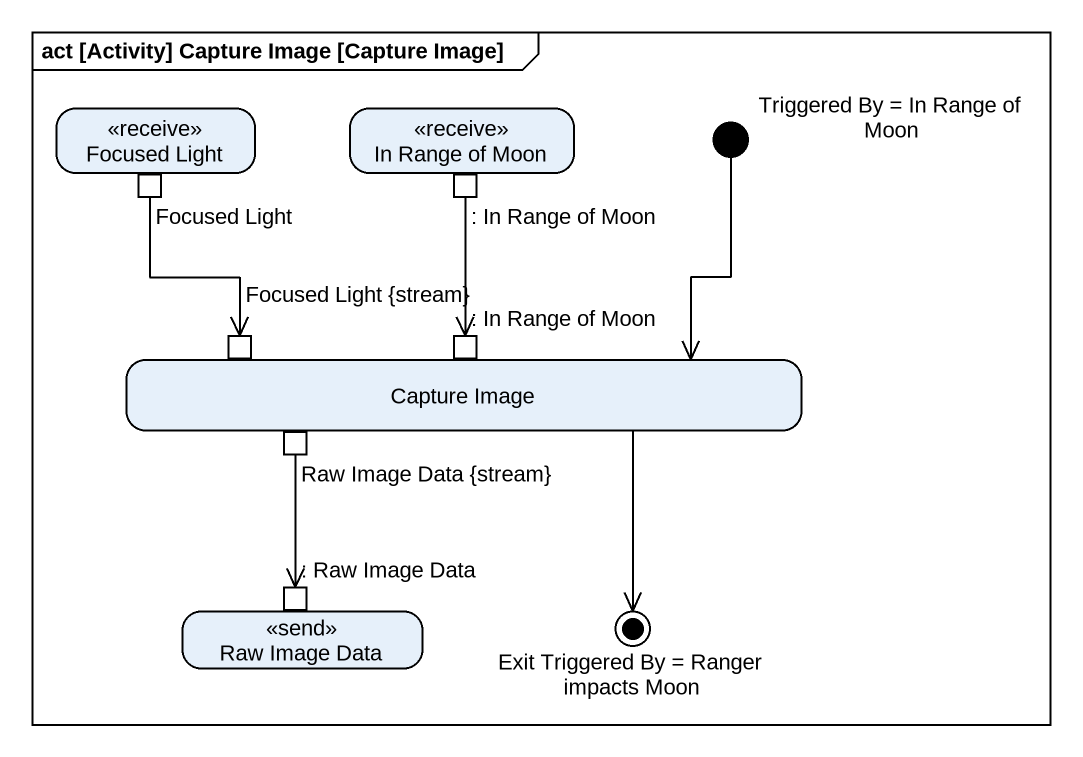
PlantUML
@startuml
mainframe act [Activity] Capture Image [Capture Image]
hide empty description
state "Focused Light" as Focused_Light <<receive>> {
  state "Focused Light" as Focused_Light_2 <<outputPin>>
}
state "In Range of Moon" as In_Range_of_Moon <<receive>> {
  state ": In Range of Moon" as In_Range_of_Moon_2 <<outputPin>>
}
state "Triggered By = In Range of Moon" as Triggered_By_In_Range_of <<start>>
state "Capture Image" as Capture_Image {
  state "Focused Light {stream}" as Focused_Light_stream <<inputPin>>
  state ": In Range of Moon" as In_Range_of_Moon_3 <<inputPin>>
  state "Raw Image Data {stream}" as Raw_Image_Data_stream <<outputPin>>
}
state "Raw Image Data" as Raw_Image_Data <<send>> {
  state ": Raw Image Data" as Raw_Image_Data_2 <<inputPin>>
}
state "Exit Triggered By = Ranger impacts Moon" as Exit_Triggered_By_Ranger <<end>>
Focused_Light_2 --> Focused_Light_stream
In_Range_of_Moon_2 --> In_Range_of_Moon_3
Triggered_By_In_Range_of --> Capture_Image
Capture_Image --> Exit_Triggered_By_Ranger
Raw_Image_Data_stream --> Raw_Image_Data_2
@enduml
